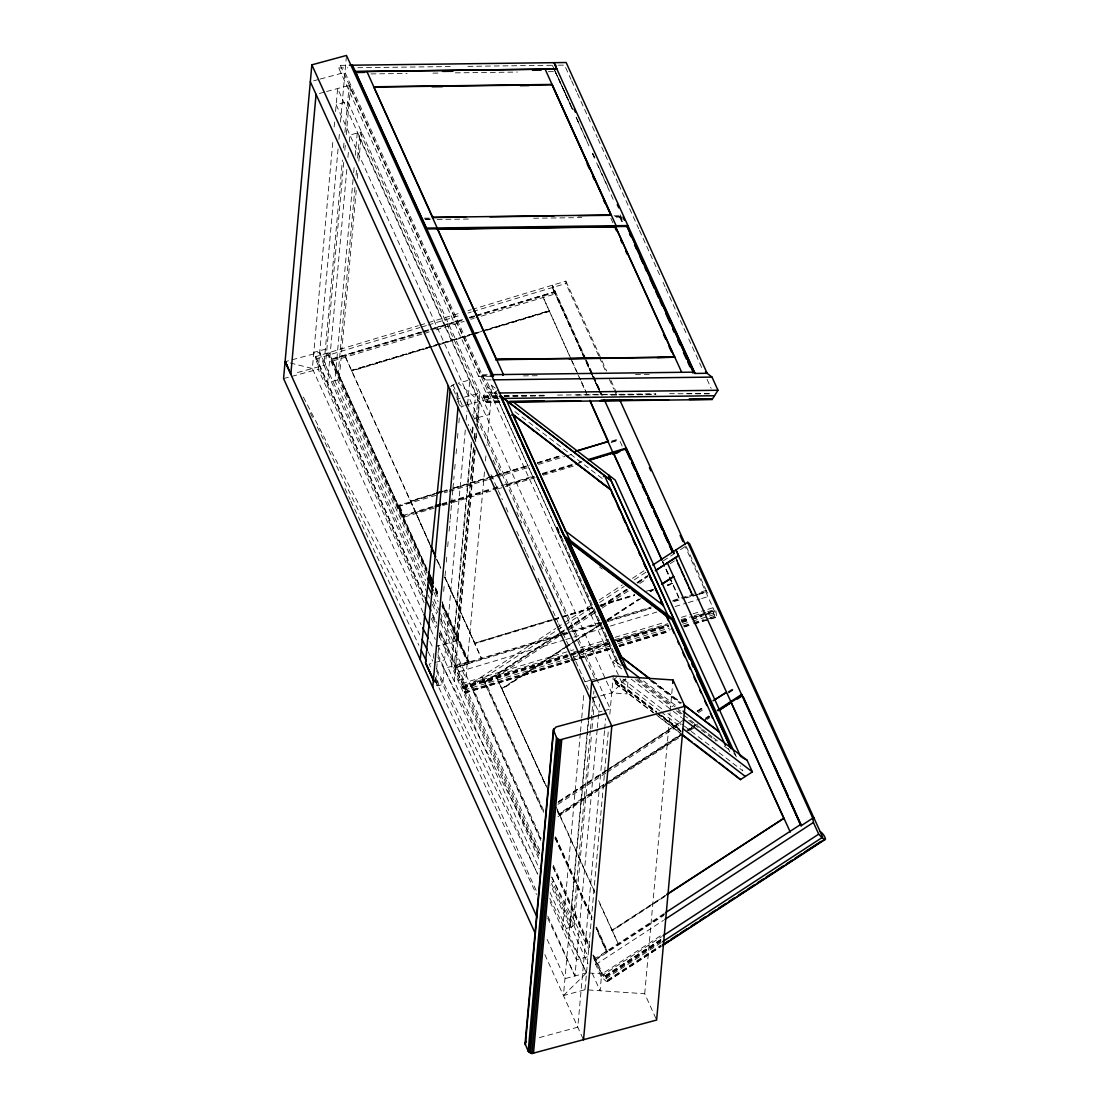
<?xml version="1.0" encoding="UTF-8"?>
<svg xmlns="http://www.w3.org/2000/svg" width="1109" height="1109" viewBox="0 0 1109 1109"><rect width="100%" height="100%" fill="white"/><g stroke="black" fill="none" stroke-linecap="round" stroke-linejoin="round"><path stroke-width="0.75" stroke-dasharray="5 3.75" d="M423.194 596.725L315.386 359.066L315.413 356.724L418.301 325.686M434.381 508.074L402.872 517.418L397.854 505.565L435.989 494.059M402.733 517.362L402.747 515.546L331.771 359.08L421.17 332.007M429.945 544.852L410.746 500.908L435.449 493.45L410.732 501.199M600.329 622.357L455.342 666.093L455.328 667.549L561.487 635.526M567.683 657.041L463.188 688.578L462.522 686.956L462.495 683.366L573.644 649.832M578.136 659.023L465.281 693.042C466.861 683.047 461.136 673.787 455.342 666.093M586.037 359.371L552.393 285.221L552.379 287.55L591.652 374.149M598.708 355.878L565.867 283.488L565.881 281.145L472.933 309.203M672.816 601.258L679.401 599.262L679.415 598.486L665.386 567.586M698.31 594.23L705.795 591.97L705.809 590.529L698.323 592.788M715.873 610.823C718.119 625.254 711.909 611.905 712.976 607.787L706.336 609.784M500.076 402.179L486.158 402.331L483.69 397.272L483.413 396.024L485.811 392.267L496.153 392.129M709.316 393.861L669.586 393.681M423.125 612.653L312.364 368.507L333.06 139.069M334.142 127.022L334.613 121.865M335.542 111.552L337.621 88.54L611.752 692.875L626.904 693.887L628.276 678.68M424.095 602.686L318.186 369.214L338.148 147.927M338.924 139.332L339.701 130.751M340.477 122.156L346.493 55.45M427.339 593.384L323.911 365.374L342.431 160.015M343.527 147.982L344.137 141.093M344.913 132.498L349.169 85.421L491.107 398.339L486.865 445.416M343.735 162.288L325.45 364.958L294.121 373.442M344.816 150.269L345.287 145.113M346.216 134.813L350.707 85.005L326.018 91.687M346.826 169.427L327.599 382.688L339.146 379.555L356.211 190.374M347.921 157.381L348.545 150.505M349.321 141.91L349.931 135.021L361.479 131.902L358.845 161.138M353.064 179.478L334.904 380.706L425.509 580.423M353.674 172.602L354.45 164.007M355.227 155.399L357.25 133.038L475.664 394.097L473.654 416.457M354.977 187.352L337.607 379.971L426.771 576.555M356.058 175.305L356.53 170.148M357.611 158.116L359.94 132.318L478.367 393.376L475.886 420.893M357.292 178.341L357.763 173.17M433.453 658.192L433.882 653.34M459.667 405.492L456.811 399.212L457.393 392.752M435.906 677.336L435.504 685.057L437.459 685.806L442.768 684.544L444.224 668.367L467.319 662.115L441.867 606.013M436.683 668.741L437.306 661.865M438.083 653.27L438.707 646.381M439.483 637.786L440.093 630.91M440.869 622.315L441.645 613.721M442.269 606.831L443.046 598.236M443.669 591.36L444.446 582.766M445.056 575.89L445.679 569M446.303 562.124L447.079 553.53M447.703 546.654L448.466 538.059M449.09 531.169L450.018 520.856M450.185 519.137L451.418 505.385M451.571 503.666L452.819 489.901M452.971 488.182L454.052 476.149M454.676 469.273L455.452 460.679M456.076 453.789L456.853 445.194M457.462 438.318L458.086 431.443M458.863 422.848L459.486 415.958M465.295 429.959L444.557 659.91L429.169 664.083L431.956 670.224M466.182 420.159L467.014 410.995M467.638 404.092L469.814 379.957L458.267 383.076L479.559 401.458L477.327 426.189M471.325 442.255L453.331 641.764L440.495 613.457M472.254 431.942L472.725 426.771M471.547 444.529L451.543 666.398L539.279 859.822M472.642 432.496L473.099 427.325M473.391 448.41L456.021 641.03L442.463 611.156M474.333 438.083L474.943 431.207M473.931 447.246L454.233 665.663L539.833 854.374M474.707 438.637L475.331 431.761M476.26 421.448L476.565 417.996L473.876 418.731M474.777 449.713L457.56 640.614L436.114 646.422M475.553 441.105L476.329 432.51M476.953 425.634L479.906 392.96L461.76 397.868M475.165 450.268L454.316 681.425L465.863 678.292L484.536 471.214M476.718 433.064L475.941 441.659L468.206 424.317M485.465 460.9L486.089 454.011M580.326 733.368L562.651 929.425L574.185 926.306L591.416 735.392M580.492 731.649L581.573 719.602M581.726 717.883L584.055 692.085M655.932 1018.492L644.703 993.733L584.984 989.727L563.427 995.563L588.186 721.044M588.574 721.058L569.957 927.443L550.702 884.982M590.335 730.651L572.646 926.722L551.963 881.114M590.487 728.932L593.911 691.101M592.026 728.516L593.121 716.483M593.273 714.75L594.978 695.842M547.596 917.975L574.961 975.962L597.21 729.32M597.363 727.601L598.597 713.849M602.048 711.229L598.763 712.13L599.484 704.063M604.516 730.679L577.775 1027.197L536.091 1038.481M604.668 728.946L605.611 718.604M584.984 989.727L608.439 729.639M609.839 714.154L613.277 675.977M644.703 993.733L670.044 712.727M670.196 711.008L672.373 686.873M557.175 528.314L556.968 527.094L558.784 530.047M560.932 536.908L561.514 537.879L556.593 527.343M625.628 678.819L616.452 684.669L613.998 679.263L616.479 677.488M499.022 398.464L488.681 398.588L338.689 67.954L340.352 65.362L347.949 65.265M487.267 374.731L479.656 374.828L478.631 376.45L490.788 376.298M486.283 402.345L492.16 393.099L486.186 379.943L479.656 374.828M664.055 913.622L594.937 958.731L595.755 964.553L601.05 976.225C611.96 988.618 607.358 976.225 602.478 973.66L661.588 935.095M450.725 386.584L454.413 384.13M563.427 995.563L586.509 972.829L601.66 973.854L600.135 990.753L592.261 973.397M626.044 679.263L611.752 692.875L591.873 698.254M592.996 955.473L595.145 960.214L606.665 951.078L607.843 951.979L596.392 926.736M464.172 405.631L461.386 407.072L451.626 385.572M495.266 388.205L491.259 385.142L487.946 387.304L497.359 394.499M497.941 390.243L494.628 392.42L619.169 666.966L620.125 666.343M540.804 840.414L470.022 684.364L555.664 628.47M557.106 627.514L562.901 623.729M564.356 622.787L591.887 604.807M599.137 600.08L622.329 584.942M632.477 578.316L644.066 570.747M470.022 684.364L471.907 685.806L556.094 630.855M557.55 629.912L593.786 606.263M599.581 602.478L624.215 586.398M634.362 579.771L645.951 572.202M663.348 560.849L673.496 554.223M680.441 549.69L685.653 546.28M558.645 636.469L486.172 683.768L484.286 682.326L558.201 634.071M559.657 633.128L565.451 629.344M566.907 628.401L594.438 610.421M601.688 605.694L626.322 589.614M637.911 582.045L648.058 575.419M484.37 682.395L559.088 633.627M560.53 632.684L595.173 610.061M600.953 606.29L626.932 589.336M637.037 582.738L647.143 576.139M558.271 635.041L485.007 682.867L543.757 812.384M559.712 634.112L565.493 630.342M566.935 629.399L594.355 611.489M601.577 606.775L627.569 589.808M637.675 583.209L647.781 576.625M560.087 635.526L567.337 630.799M568.792 629.843L596.323 611.877M602.118 608.092L629.662 590.113M639.81 583.486L647.046 578.759M670.238 563.622L677.488 558.894M563.829 648.1L501.67 688.564L502.294 689.049L564.384 648.515M565.188 647.101L571.052 643.386M572.41 642.388L601.369 623.605M607.067 619.765L638.909 599.096M650.373 591.499L653.34 589.669M566.865 646.325L501.906 688.744L545.933 785.81M568.307 645.383L574.088 641.626M575.529 640.683L601.522 623.715M607.288 619.945L639.061 599.207M650.609 591.665L653.492 589.78M565.826 647.573L573.048 642.873M574.49 641.931L601.924 624.02M607.69 620.25L640.891 598.569M621.234 665.622L614.552 660.507L612.501 661.851L622.024 669.157M558.562 801.599L606.193 770.492M607.649 769.549L682.714 720.545M697.159 711.119L704.367 706.405M558.645 801.655L681.508 721.668M697.242 711.188L704.603 706.585M558.077 802.805L605.625 771.767M606.831 770.977L680.552 722.86M697.783 711.604L705.047 706.863M728.059 691.836L735.073 687.261M728.696 692.321L735.711 687.746M557.966 804.358L605.68 773.223M607.122 772.28L680.857 724.135M698.213 712.81L705.449 708.096M728.571 692.986L735.808 688.273M557.314 811.234L558.562 813.964L604.752 783.813M606.193 782.871L681.273 733.853M687.053 730.096L689.937 728.211M691.378 727.268L697.159 723.498M705.809 717.842L708.706 715.957M559.186 814.45L603.934 785.227M680.455 735.281L605.389 784.285L680.538 735.35M693.458 726.797L697.783 723.969L693.541 726.866M558.562 813.964L559.421 814.63L604.031 785.297M559.421 814.63L604.169 785.408M605.611 784.465L680.69 735.461M687.913 730.748L692.238 727.92M705.227 719.436L709.566 716.608M557.952 816.737L607.108 784.645M608.564 783.703L680.857 736.515M689.535 730.845L695.315 727.074M706.877 719.519L709.774 717.634M665.248 895.504L611.738 930.299L612.376 930.784L665.788 895.92M611.974 930.479L665.386 895.615M664.679 914.107L607.302 951.564L595.977 926.597M595.145 960.214L663.861 915.41M595.755 964.553L663.501 920.331M601.05 976.225L661.588 936.703M605.209 975.754L661.421 939.06M605.348 975.92L661.56 939.226M605.542 976.28L661.768 939.586M605.805 976.766L660.576 941.014M606.055 977.32L660.839 941.569M661.241 942.581L605.029 979.275L593.26 953.338M607.33 980.12L660.659 945.312M607.566 980.647L660.895 945.838M607.718 981.077L661.047 946.254M607.76 981.368L661.13 946.504M456.381 667.493L468.83 662.031L469.869 663.432L456.381 667.493L439.926 631.215M419.951 325.187L426.577 323.19M428.226 322.677L459.694 313.195M467.97 310.7L471.27 309.702M315.386 359.066L419.937 327.515M421.586 327.016L426.549 325.519M428.213 325.02L461.316 315.025M467.943 313.029L471.256 312.031M472.905 311.532L565.867 283.488M422.82 331.508L427.797 330.011M434.409 328.014L462.55 319.517M469.176 317.521L474.139 316.023M475.803 315.524L555.262 291.542L555.249 293.885L475.775 317.853M428.67 329.844L331.771 359.08L331.743 361.312L422.806 333.837M430.32 329.345L463.271 319.406M469.856 317.424L474.804 315.926M476.454 315.427L555.262 291.653L552.393 285.221M422.072 332.617L331.757 359.857L426.896 569.596M423.721 332.118L463.257 320.182M469.856 318.2L474.791 316.703M476.44 316.204L555.262 292.429L602.104 395.691M424.456 333.338L429.419 331.841M436.045 329.844L464.186 321.347M470.812 319.35L474.125 318.352M471.796 334.086L351.525 370.378L351.525 371.155L437.196 345.301M473.446 333.587L549.232 310.728L549.232 311.504L483.33 331.383M351.525 370.489L471.796 334.197M473.446 333.698L481.68 331.217M483.33 330.718L549.232 310.825M351.525 370.669L475.096 333.379M476.745 332.88L484.98 330.399M486.629 329.9L549.232 311.005M438.845 344.816L471.796 334.863M473.446 334.363L481.68 331.882M443.697 490.968L446.982 489.97L443.683 491.245M453.581 487.988L486.532 478.034M488.168 477.535L494.766 475.553M496.416 475.054L529.367 465.115M537.602 462.633L560.669 455.674L537.602 462.91M453.567 488.265L529.367 465.212M443.683 491.744L447.606 490.566M449.256 490.053L495.681 476.052M496.402 475.83L529.353 465.891M537.144 463.548L562.305 455.951M611.669 441.049L619.737 438.623M426.951 570.497L397.854 506.342L410.718 502.46M611.655 441.839L619.723 439.4M397.854 506.605L436.1 495.321M444.362 492.826L447.662 491.841M449.311 491.342L487.295 479.878M488.944 479.379L495.557 477.383M497.206 476.884L530.241 466.917M538.489 464.435L564.911 456.451M566.56 455.951L573.173 453.969M611.156 442.505L619.418 440.01M402.747 515.546L433.744 506.189M441.978 503.708L491.398 488.792M493.048 488.293L499.646 486.31M501.296 485.811L534.247 475.872M542.481 473.377L572.133 464.435M578.732 462.439L582.017 461.455M441.964 504.484L491.398 489.568M493.048 489.069L499.632 487.087M506.231 485.09L534.233 476.648L506.217 485.382M542.467 474.153L573.769 464.713L542.467 474.264M575.419 464.214L582.017 462.231M441.964 504.775L491.398 489.679M493.048 489.18L499.632 487.184M442.63 505.579L450.892 503.084M452.541 502.585L495.473 489.637M497.137 489.138L503.736 487.142M505.385 486.643L535.106 477.674M543.368 475.179L574.753 465.711M553.904 619.099L593.44 607.178M600.038 605.181L634.639 594.743M644.523 591.762L652.757 589.281L649.458 590.556M667.59 584.803L672.525 583.306L672.525 584.083L667.576 585.58M553.904 619.39L593.44 607.275M600.024 605.472L634.625 594.854M667.576 585.081L672.525 583.417M552.24 620.375L474.818 643.747L474.818 642.97L552.254 619.598L474.818 643.248L444.861 577.013M553.89 619.876L593.44 607.954M600.024 605.958L634.625 595.519M649.458 591.042L652.744 590.057M606.914 620.361L651.399 606.942M672.816 600.482L696.826 593.232M601.965 622.634L468.83 662.808L442.56 604.918M603.615 622.135L651.399 607.718M682.631 598.292L692.321 595.367L675.977 559.338M563.15 635.013L571.44 632.518M573.103 632.019L601.3 623.508M607.94 621.511L651.066 608.494M674.286 601.48L684.239 598.486M685.903 597.987L697.506 594.479M697.866 594.632L693.361 595.99L692.321 594.59L676.532 559.948M699.363 594.174L706.863 591.915L686.111 546.169M459.445 671.61L563.954 640.073M565.618 639.574L572.244 637.564M573.908 637.065L603.767 628.054M610.394 626.058L656.847 612.043M675.09 606.54L686.707 603.033M688.356 602.534L699.973 599.026M701.623 598.527L709.926 596.032M580.27 647.822L608.467 639.325M615.107 637.315L664.873 622.301M681.453 617.297L691.406 614.289M693.07 613.79L704.686 610.283M465.42 684.766L566.602 654.227M573.242 652.231L578.219 650.72M579.868 650.221L608.065 641.723M614.705 639.713L667.784 623.702M681.051 619.695L692.668 616.188M694.331 615.689L705.934 612.182M707.597 611.683L715.887 609.188M462.467 686.734L575.266 652.702M576.93 652.203L610.102 642.194M611.752 641.695L668.159 624.672M681.425 620.666L689.715 618.17M691.378 617.671L712.935 611.156M462.522 686.956L575.321 652.924M576.971 652.425L610.158 642.416M616.784 640.406L668.214 624.894M681.481 620.888L689.77 618.392M691.434 617.879L712.99 611.378M462.675 687.386L610.31 642.832M616.937 640.836L668.367 625.324M681.633 621.317L689.923 618.808M696.563 616.812L713.156 611.808M462.91 687.954L569.069 655.918M570.733 655.419L610.532 643.4M617.172 641.404L668.588 625.892M681.869 621.886L690.158 619.376M691.822 618.877L703.425 615.384M705.088 614.871L713.378 612.376M577.637 654.047L609.16 644.537M617.45 642.028L668.866 626.516M682.146 622.509L690.436 620M692.085 619.501L702.039 616.507M708.679 614.497L713.655 613M611.336 645.646L465.364 689.687L439.621 632.92M617.976 643.636L669.392 628.124M682.673 624.117L690.962 621.622M692.626 621.123L715.846 614.109L685.099 546.335M569.125 660.202L464.616 691.739L465.281 693.042M570.775 659.703L577.415 657.706M579.078 657.207L612.251 647.199M618.877 645.188L670.307 629.676M683.574 625.67L691.864 623.175M693.527 622.676L703.48 619.668M710.12 617.658L715.097 616.16M464.893 692.321L569.388 660.798M579.342 657.789L612.528 647.781M619.155 645.771L668.921 630.758M683.851 626.252L692.141 623.757M693.804 623.258L705.407 619.751M707.071 619.252L715.36 616.743M465.128 692.778L569.624 661.255M571.287 660.742L577.928 658.746M579.577 658.247L612.75 648.238M619.39 646.228L669.157 631.215M684.087 626.71L692.376 624.215M694.04 623.715L715.596 617.2M579.73 658.51L612.972 648.515M619.543 646.492L669.365 631.492M684.239 626.973L692.529 624.464M694.192 623.965L715.804 617.477M313.625 80.832L318.574 79.501M320.224 79.044L344.968 72.348L626.904 693.887M319.378 93.475L324.355 92.13M425.634 585.802L319.711 352.302L285.082 361.686L312.364 368.507M283.557 378.585L290.156 376.797M291.806 376.353L318.186 369.214M456.811 399.212L460.11 398.311M465.711 405.215L491.107 398.339M478.104 417.58L489.651 414.461L347.713 101.543L336.166 104.662L610.297 708.998L603.698 710.786M584.984 681.772L589.933 680.427M591.582 679.983L596.531 678.639M550.064 892.495L586.509 972.829L564.952 978.665L546.349 937.646M699.058 593.287L705.795 591.97M340.352 65.362L481.32 376.131L490.317 374.884M616.244 217.198L620.971 217.059M338.689 67.954L347.81 67.843M357.75 67.718L452.458 66.526M467.956 66.332L556.912 65.223M558.423 65.195L564.509 65.126L570.941 79.294M370.947 73.915L407.114 73.457M432.94 73.139L441.562 73.028M455.328 72.861L517.335 72.071M548.331 71.683L555.221 71.6L565.451 93.572M424.165 218.182L429.474 218.113M614.026 215.798L620.68 215.714M425.274 219.028L430.25 218.958M615.135 216.643L621.789 216.56M425.107 219.596L430.278 219.54M437.168 219.443L471.602 219.014M533.595 218.237L581.809 217.627M481.32 376.131L488.917 376.034M523.448 375.882L540.693 375.674M635.499 374.482L651.011 374.288M486.186 379.943L491.37 379.874M492.16 393.099L497.331 393.03M483.413 396.024L497.206 395.844M504.11 395.761L545.476 395.248M557.536 395.095L655.793 393.861M483.399 396.26L497.192 396.079M504.096 395.996L545.462 395.469M576.486 395.081L655.779 394.083M686.818 393.695L709.219 393.418M483.496 396.689L497.289 396.523M504.179 396.426L545.559 395.913M611.059 395.095L655.876 394.527M483.69 397.272L497.484 397.091M483.954 397.895L497.747 397.715M485.382 401.056L500.908 400.862M485.673 401.638L501.185 401.444M485.95 402.082L499.743 401.915M514.936 411.633L605.057 480.654M599.567 567.018L602.284 569.097M652.73 680.926L681.273 702.787M652.577 681.023L681.12 702.884M650.969 680.15L680.857 703.051M650.262 680.607L680.164 703.508M643.553 680.926L676.24 705.962M614.552 660.507L619.903 664.596M638.479 678.833L675.173 706.932M676.532 707.972L681.966 712.13M637.37 679.554L672.706 706.613M678.14 710.772L682.215 713.891M683.574 714.931L701.235 728.461M702.593 729.5L706.669 732.633M708.027 733.673L712.117 736.792M713.475 737.832L717.551 740.951M724.343 746.163L730.734 751.056M635.651 679.595L671.07 706.71M676.518 710.883L681.966 715.055M688.772 720.282L692.862 723.401M694.22 724.454L716.012 741.145M631.16 679.082L672.026 710.37M673.385 711.41L681.55 717.675M622.967 679.055L662.461 709.316M667.909 713.489L682.894 724.967M684.267 726.007L742.836 770.866L740.576 765.875M621.428 681.564L659.578 710.772M660.936 711.812L679.997 726.423M614.095 679.055L656.32 711.396M661.768 715.568L680.829 730.179M613.998 679.263L656.223 711.59M661.671 715.762L680.746 730.374M614.012 679.637L656.237 711.978M657.609 713.018L680.76 730.762M614.136 680.15L656.376 712.491M657.734 713.531L680.884 731.261M614.358 680.704L655.225 712.006M656.583 713.045L681.106 731.815M615.634 683.518L653.769 712.727M655.142 713.766L681.023 733.59M615.911 684.045L653.423 712.851M658.136 716.372L681.286 734.116M594.937 958.731L596.115 959.632M705.809 590.529L707.875 593.273M733.687 752.914L736.445 756.795M555.262 292.429L552.379 287.55L590.21 370.794M303.367 397.064L421.101 624.7M429.848 641.626L433.827 649.306M437.805 656.999L539.612 853.875M551.547 876.956L588.934 949.235M593.703 958.467L601.66 973.854L593.065 954.918M310.326 412.881L312.613 417.525M317.216 426.84L419.729 634.681M428.143 651.745L432.732 661.061M436.558 668.81L537.546 873.559M549.787 898.373L586.509 972.829M397.854 506.342L402.733 516.323L433.73 506.965L415.612 512.718L344.649 355.199L429.876 543.895M344.982 488.612L350.153 499.591M350.888 501.157L361.243 523.088M361.991 524.654L418.925 645.313M435.199 679.789L536.506 894.478M566.172 95.152L572.729 109.306M563.913 90.453L553.793 68.425L569.541 102.957M564.633 92.033L572.591 109.347M576.209 117.207L578.371 121.935M592.83 153.402L594.992 158.13M591.943 374.107L552.379 287.55L590.418 371.002M592.663 375.674L594.812 380.401M595.533 381.967L601.286 394.568M676.823 559.795L693.361 595.99L676.199 558.132M570.262 104.523L572.41 109.236M586.73 140.649L575.987 117.097L589.489 147.15M592.469 153.208L594.618 157.908M598.195 165.768L607.51 186.173M591.125 372.582L601.175 394.624M571.648 80.86L576.652 91.881M577.359 93.461L591.638 124.929M592.358 126.509L597.349 137.53M598.07 139.096L618.06 183.165M618.767 184.746L638.756 228.814M639.477 230.395L660.188 276.03M663.043 282.324L665.178 287.051M665.899 288.617L685.889 332.7M688.744 338.994L703.023 370.461M707.057 379.361L711.146 388.372M555.207 71.572L572.355 109.375M592.331 153.416L595.907 161.304M596.614 162.857L614.469 202.212M620.181 214.799L622.329 219.54M620.361 217.128L623.147 223.269M619.681 217.156L622.468 223.297M610.851 218.265L612.986 222.964M565.881 281.145L606.678 371.071M610.962 380.526L617.408 394.735M599.414 357.458L605.847 371.626M609.409 379.5L613.693 388.94M614.414 390.507L616.549 395.234M586.495 360.494L602.104 394.915M676.684 560.128L692.307 596.046L675.894 559.851M590.931 372.361L593.065 377.074M593.786 378.64L598.777 389.633M592.358 375.701L600.926 394.596M620.111 441.548L622.204 446.151M571.357 359.579L542.356 295.548L587.063 394.887M572.064 361.049L580.631 380.027M581.338 381.496L586.328 392.6M662.544 561.293L664.679 566.006M662.544 561.404L672.525 583.597M662.378 561.722L679.401 599.262M734.297 752.054L735.738 755.215M728.336 748.52L729.777 751.68M557.675 528.66L618.004 661.657M556.524 527.482L561.182 537.574M491.259 385.142L616.729 661.726M476.565 417.996L594.992 679.055M466.82 401.957L468.968 406.67M472.531 414.53L476.094 422.39M476.815 423.971L478.949 428.684M493.214 460.138L496.777 467.998M497.497 469.564L501.06 477.424M516.752 512.025L521.743 523.032M540.291 563.913L543.854 571.773M452.929 384.712L462.675 406.213M491.051 474.68L502.377 499.674M505.94 507.52L508.074 512.233M516.725 531.294L525.888 551.478M526.595 553.044L528.854 558.021M532.292 565.604L534.427 570.317M537.99 578.163L541.552 586.009M541.691 586.328L552.227 609.562M552.947 611.128L557.924 622.121M558.631 623.688L562.194 631.534M562.915 633.1L570.22 649.222M572.161 653.506L578.579 667.646M579.286 669.212L588.422 689.354M591.873 696.951L598.763 712.13M556.191 806.95L594.59 891.594M598.666 900.563L618.475 944.258L598.25 900.563M546.446 786.364L495.557 675.09L546.501 787.265M557.065 809.764L594.923 892.911M440.578 567.475L437.015 559.615L440.578 567.766M444.861 576.916L481.694 658.926L444.792 577.567M415.612 512.538L429.876 544.172M436.364 558.978L440.633 568.39M543.59 810.346L483.635 678.154L481.736 676.712L543.438 812.731M555.595 836.81L592.137 917.365M555.623 837.655L591.721 917.226M555.152 837.517L591.638 917.961M595.935 927.415L606.873 952.562L596.185 928.995M554.847 837.863L591.901 919.569M399.781 506.286L404.646 517.044M399.032 506.494L403.912 517.238M426.937 568.778L328.902 352.662L328.888 354.991L426.702 570.622M435.532 587.715L439.109 595.602M441.964 601.91L469.869 663.432M435.435 588.394L438.984 596.226M442.533 604.058L468.816 663.487L442.408 605.251M435.463 589.267L438.305 595.533M435.269 589.503L438.124 595.81M426.882 572.993L325.367 349.196L313.819 352.329L424.387 596.06M435.449 591.859L438.305 598.153M433.91 592.275L438.194 601.716M434.063 599.304L439.774 611.877M471.907 685.806L541.15 838.459M553.28 865.214L589.697 945.464M432.787 601.577L437.792 612.612M440.661 618.919L540.832 839.763M553.003 866.586L589.489 947.031M552.961 867.21L589.433 947.599M428.046 594.951L429.474 598.098M432.33 604.391L436.613 613.818M440.897 623.258L465.863 678.292M432.233 613.36L436.738 623.3M440.079 630.647L540.665 852.391M552.074 877.552L587.964 956.665L576.417 959.784L548.595 898.456M315.413 356.724L424.179 596.503M432.773 615.44L436.35 623.327M432.482 617.186L436.766 626.627M431.249 618.448L435.546 627.916M439.122 635.804L539.307 856.661M551.478 883.471L587.964 963.929M430.777 629.524L435.269 639.436M437.903 645.258L539.348 868.874M437.958 654.546L537.907 874.876M436.502 670.723L536.437 891.054M547.804 916.103L574.961 975.962M435.435 677.904L438.914 685.584L436.392 675.922M435.38 681.189L437.459 685.806M544.824 954.544L583.514 1039.84M319.711 352.302L323.911 365.374M692.002 727.74L687.677 730.568L692.085 727.809M709.33 716.442L705.005 719.27L709.413 716.497M554.528 69.992L552.351 65.279L554.486 70.006"/><path stroke-width="1.5" d="M613.305 453.567L589.905 400.363M673.135 552.296L626.238 448.105L588.616 459.459M628.429 676.989L346.493 55.45L311.851 64.835L283.557 378.585L534.801 932.447M290.821 374.343L316.065 94.376M434.104 681.993L425.537 662.711L450.199 389.301M432.76 687.261L458.017 407.294M588.311 719.741L591.735 681.813L613.277 675.977L672.997 679.969L684.932 706.281L656.625 1020.044L531.904 1053.55L528.203 1051.277L525.07 1043.652L553.377 729.902L556.053 726.991L606.068 713.434M525.333 1044.941L553.751 728.655M528.203 1051.277L556.496 737.513L553.377 729.902M529.048 1052.399L557.342 738.649L556.496 737.513M530.338 1053.203L558.645 739.44L557.342 738.649M531.904 1053.55L560.197 739.786L684.932 706.281M533.484 1053.398L561.778 739.634M583.514 1039.84L611.808 726.09L311.851 64.835M672.692 683.421L672.997 679.969M420.2 659.564L448.258 385.793M525.07 1043.652L526.387 1041.379M465.683 217.114L432.801 217.53L373.719 86.793L552.032 84.436L611.045 215.285L578.163 215.7M432.455 218.071L433.009 217.212M426.272 228.107L425.731 228.967L627.223 226.444L627.763 225.571L426.272 228.107L355.31 71.641L556.87 68.994L355.379 71.531L354.755 72.515L364.695 72.39M544.796 359.066L496.333 359.676L366.913 71.503M495.986 360.217L496.541 359.358L674.785 357.112L657.277 357.652M502.876 375.397L503.431 374.537L437.334 228.828M611.045 215.285L551.963 84.561M692.765 373.012L693.319 372.153L627.223 226.444M510.292 402.04L712.103 399.517L717.98 390.257L712.006 377.102L705.476 372M820.147 831.584C825.013 834.148 829.615 846.541 818.705 834.148L813.41 822.476L812.592 816.654L813.77 817.555M626.072 450.074L630.605 459.181L625.92 449.311M499.244 396.689L500.492 395.885L611.101 480.585L500.353 395.968M511.748 415.085L512.843 414.364L610.283 489.554M603.448 476.51L604.557 475.789L667.729 615.038L666.218 616.022L632.241 590.002M565.133 530.795L663.39 605.459L610.546 489.388L512.705 414.461L565.396 530.629M652.757 565.077L687.677 542.287L689.562 543.729L822.684 837.198L662.683 941.638M655.308 570.691L678.583 555.623L655.807 570.483M661.921 583.958L673.551 576.486M662.156 584.138L673.704 576.597M564.952 537.893L673.011 620.652L674.12 619.931L608.55 474.957L734.006 751.542L672.927 621.387M620.375 657.72L621.47 656.999L650.013 678.847M713.032 700.749L726.256 692.446L714.57 699.876M717.371 710.301L741.574 694.497L742.212 694.969L717.994 710.786M719.519 709.899L731.067 702.357L790.287 832.11M719.672 710.01L731.219 702.482L783.772 818.331L666.828 894.672M737.222 699.114L741.436 696.369M719.159 762.798L740.41 779.599L752.387 771.919L747.078 760.219L683.061 711.188M666.606 894.492L783.772 818.331M665.497 912.679L800.878 824.306L801.502 824.791M664.943 919.389L813.41 822.476M663.03 935.774L818.705 834.148M662.336 944.896L668.103 941.139M670.987 939.254L678.195 934.54M681.078 932.669L686.831 928.898M691.157 926.084L696.923 922.314M699.807 920.428L705.574 916.672M709.899 913.844L715.665 910.087M718.549 908.202L725.757 903.502M728.641 901.617L734.408 897.846M738.733 895.032L744.499 891.262M747.383 889.376L754.591 884.677M757.475 882.792L763.228 879.035M766.111 877.15L773.32 872.45M776.203 870.565L783.411 865.866M786.295 863.98L792.062 860.21M794.945 858.338L802.154 853.625M805.037 851.754L820.896 841.398M662.489 945.312L825.373 839M662.53 945.617L825.443 839.25M437.098 492.951L442.047 491.467M575.502 451.197L608.439 441.534L589.891 400.654M437.098 493.242L442.047 491.564M575.488 451.474L608.439 441.354M435.393 505.69L440.328 504.207M435.38 506.466L440.328 504.983M588.602 460.235L626.225 448.882M435.38 506.758L440.328 505.08M588.602 460.526L613.319 452.888L661.823 560.003M614.927 453.068L619.765 451.613M612.722 454.246L617.685 452.763M349.474 65.237L566.158 62.52L707.126 373.289L694.969 373.442L693.319 372.153L634.764 244.673M442.505 71.406L452.888 71.281M532.486 70.283L541.137 70.172M373.594 87.001L551.838 84.755M432.08 86.807L442.463 86.682M520.343 85.698L528.993 85.587M432.926 217.322L611.253 214.966M489.915 216.81L553.946 216.005M437.265 228.939L615.509 226.707L681.675 372.291M437.126 229.147L615.37 226.901M496.472 359.468L674.716 357.237M569.028 358.762L633.045 357.957M693.319 372.153L491.828 374.676L493.477 375.979L490.441 376.006M493.089 379.846L712.006 377.102M499.05 393.002L717.98 390.257M504.193 398.394L714.487 395.747M509.807 401.333L544.283 400.903M601.175 400.183L632.199 399.794M689.077 399.088L711.493 398.81L712.103 399.517M513.536 401.749L580.756 400.903M599.719 400.654L668.672 399.794M689.354 399.531L711.77 399.254M558.645 739.44L560.197 739.786M741.963 757.364L747.078 760.219M425.745 663.556L434.173 681.009M512.968 401.749L615.218 480.072L740.687 756.657M512.441 414.627L515.158 416.707M531.461 429.197L534.178 431.276M555.928 447.925L562.72 453.137M574.947 462.495L581.74 467.707M598.056 480.197L604.849 485.395M674.12 619.931L563.511 535.217L537.255 477.327M629.524 587.922L568.376 541.095L569.887 540.097L506.716 400.848M731.219 702.482L667.368 562.942M683.99 704.867L719.311 731.926L683.837 704.964M649.86 678.944L621.331 657.082L568.626 540.915M623.119 665.289L639.463 677.807M682.922 718.715L752.387 771.919M682.728 728.502L745.387 776.494M682.382 734.629L691.919 741.935M694.636 744.028L716.428 760.719M681.578 734.518L740.59 779.613M286.663 364.764L285.082 361.686L537.089 917.24M422.681 627.777L428.254 638.548M288.132 367.897L285.082 361.686L290.988 374.218M422.016 639.338L427.381 650.193M421.143 650.026L426.327 660.992M678.583 555.623L675.949 549.939L801.086 825.789L812.8 818.137L687.677 542.287M684.544 648.266L689.632 659.259M691.822 663.972L693.277 667.105M696.909 674.965L731.108 748.755L673.011 620.652M626.571 225.654L694.969 373.442L554.001 62.672L556.801 69.118M629.704 233.666L631.146 236.813L629.51 233.583M625.753 448.064L673.939 553.502M672.706 329.054L674.133 332.201M683.449 352.607L686.319 358.886M632.033 462.328L635.623 470.202M641.362 482.803L637.065 473.349L641.21 482.72M642.804 485.95L647.115 495.39M648.543 498.551L652.854 507.991M654.282 511.138L672.941 552.074M573.991 109.098L575.432 112.286M617.283 204.541L618.78 207.854M622.953 217.059L624.381 220.178M634.57 244.715L636.691 249.414M640.17 257.08L643.081 263.498M645.147 268.045L646.561 271.178M650.124 279.011L654.435 288.534M655.807 291.542L658.649 297.808M660.077 300.941L662.239 305.737M665.76 313.487L670.016 322.885M677.835 340.116L679.983 344.857M687.788 362.047L689.923 366.76M545.157 69.257L616.133 225.723L615.024 227.456L616.535 230.783M587.16 163.938L589.323 168.693M592.858 176.525L594.285 179.672M603.504 199.994L604.932 203.113M615.509 226.707L674.591 357.431M620.735 240.043L622.218 243.301M625.726 251.05L627.153 254.197M663.529 334.391L665.677 339.118M669.06 346.562L671.389 351.692M619.557 399.462L685.39 544.588M649.403 467.638L650.831 470.784M680.094 535.314L682.95 541.608M742.919 696.549L788 795.915L779.544 776.979M800.878 824.306L789.428 799.076L801.086 825.789L743.002 696.466M604.239 399.6L674.05 553.405M631.631 461.885L635.914 471.297M642.568 485.7L646.894 495.238M648.252 498.232L652.577 507.756M653.936 510.764L662.323 529.409M663.889 532.708L668.048 541.968M669.573 545.24L672.331 551.395M625.906 449.672L630.203 459.126M631.617 462.259L634.487 468.566M637.328 474.846L640.905 482.734M642.333 485.867L644.481 490.608M648.044 498.468L652.328 507.908M653.755 511.055L656.611 517.362M658.039 520.495L662.323 529.95M663.75 533.082L668.034 542.537M669.462 545.683L672.317 551.977M613.319 452.777L661.823 559.726M640.42 513.315L641.848 516.461M646.048 525.735L647.545 529.048M651.732 538.253L653.146 541.372M611.711 492.701L613.845 497.414M617.408 505.26L619.543 509.974M623.106 517.82L625.24 522.533M628.082 528.813L629.51 531.946M633.073 539.792L635.207 544.505M638.77 552.351L640.198 555.498M643.747 563.344L645.895 568.058M649.444 575.904L651.593 580.617M655.142 588.463L657.277 593.176M660.839 601.023L662.974 605.736M666.62 615.758L725.452 745.442M666.218 616.022L668.353 620.735M671.915 628.581L674.05 633.294M677.613 641.141L679.041 644.274M682.589 652.134L684.724 656.833M688.287 664.693L690.422 669.392M693.984 677.239L696.119 681.952M699.682 689.798L701.11 692.945M704.672 700.791L706.807 705.504M710.37 713.35L712.505 718.064M568.778 540.818L626.918 669.004M352.51 65.209L493.477 375.979M434.964 249.345L437.098 254.044M444.917 271.275L447.052 275.975M452.028 286.94L453.442 290.073M462.689 310.437L464.81 315.136M472.628 332.381L474.763 337.081M488.265 366.843L491.107 373.109M500.492 395.885L622.69 665.261M501.06 397.535L520.218 439.788M521.646 442.907L535.841 474.208M310.326 81.733L590.21 698.712M435.587 556.468L430.583 545.462L435.587 556.76M428.379 571.939L433.383 582.974M428.324 572.729L431.872 580.562M428.31 576.139L433.314 587.146M427.492 578.122L433.189 590.709M427.644 585.15L431.928 594.576M425.094 597.626L431.041 610.712M423.832 614.234L430.056 627.957M425.537 662.711L433.896 681.148M773.846 764.364L778.116 773.819"/></g></svg>
